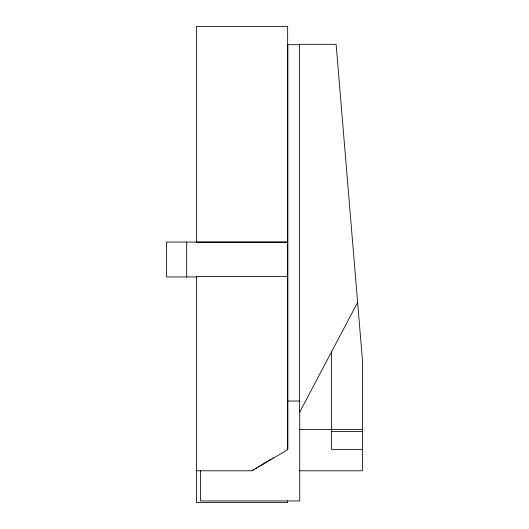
<?xml version="1.0" encoding="UTF-8"?>
<svg xmlns="http://www.w3.org/2000/svg" width="529" height="529" viewBox="0 0 529 529"><rect width="100%" height="100%" fill="white"/><g stroke="black" fill="none" stroke-linecap="round" stroke-linejoin="round"><path stroke-width="0.79" d="M357.624 302.409L299.559 412.448L299.559 44.317L336.113 44.317L362.411 359.865L362.411 470.784L299.559 470.784M252.34 470.426L253.735 469.58M255.123 468.74L257.213 467.471M258.602 466.624L259.997 465.784M261.386 464.938L266.953 461.566M268.342 460.719L270.431 459.456M271.82 458.61L273.215 457.764M299.731 44.7L287.822 44.7L287.822 448.903M287.65 242.064L166.589 242.064L166.589 276.958L196.543 276.958M287.65 242.183L196.444 242.183L196.444 26.45L287.65 26.45L287.65 449.683L252.174 470.784L196.444 470.784M287.65 276.442L196.444 276.442L196.444 502.55L287.65 502.55L287.65 500.897M287.822 401.035L299.731 401.035M299.559 429.436L362.411 429.436M331.551 431.585L362.411 431.585M362.411 449.372L331.551 449.372L331.551 351.838M299.731 410.854L299.731 500.95L200.584 500.95L200.584 470.426M186.697 242.064L186.697 276.958"/></g></svg>
